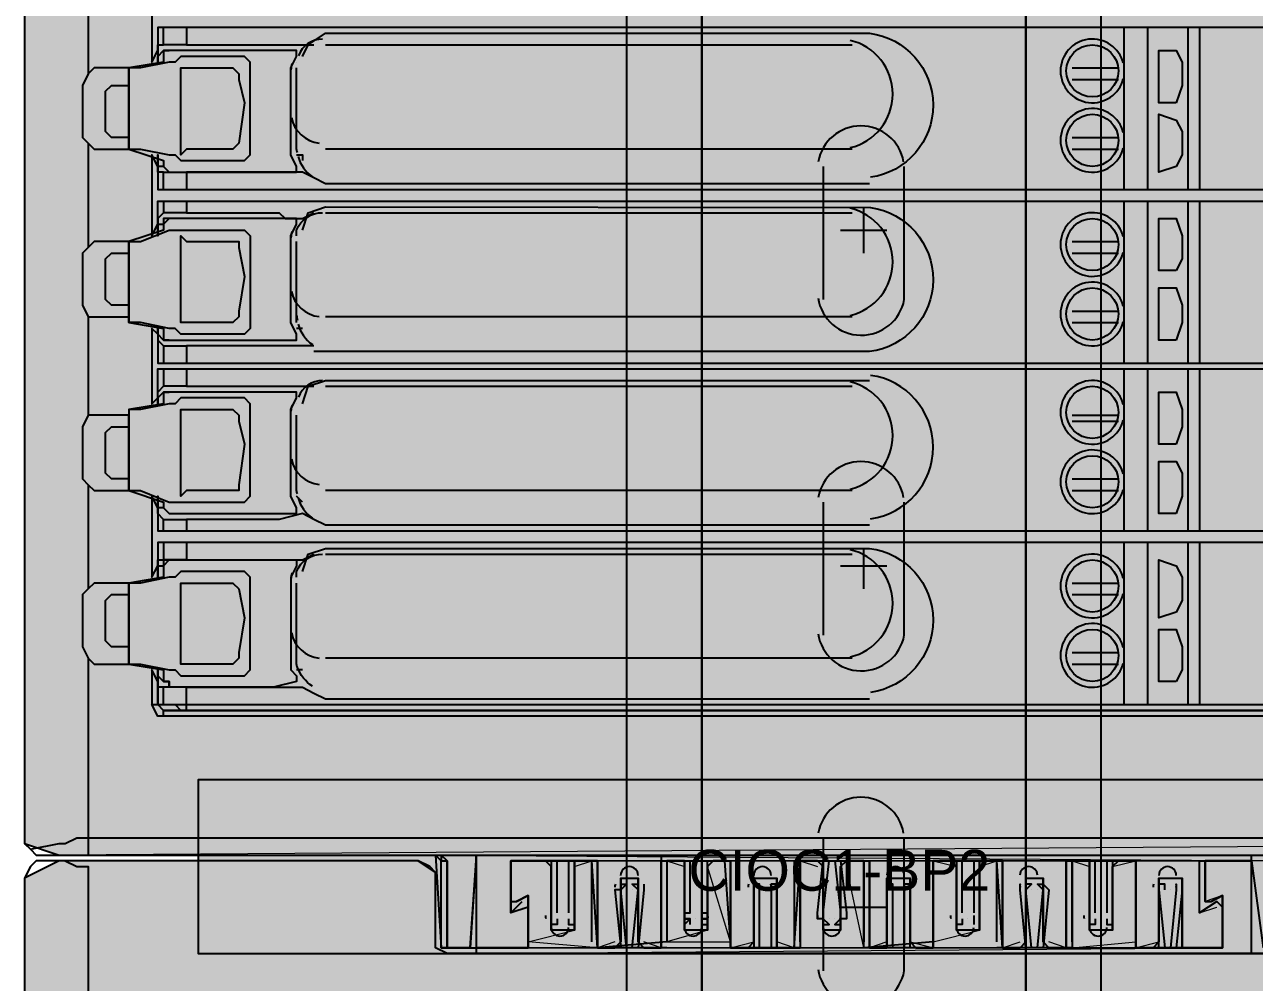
# Model space of a CAD drawing. Extents: x 4719 to 8938, y 1800 to 4482.
# Drawn here: x 6902.1 to 6992.1, y 3513.4 to 3583.4 of the extents above; entities that cross this region are included whole.
import ezdxf

# ---------------------------------------------------------------- set-up
doc = ezdxf.new("R2010")
doc.units = 0
doc.header["$LTSCALE"] = 10
doc.header["$MEASUREMENT"] = 0
doc.layers.add('G02-1-PRDXXXX-E-MRIO-01-P01-01$0$ANNOTATION', color=7, linetype='Continuous')
doc.styles.add('G02-1-PRDXXXX-E-MRIO-01-P01-01$0$PDF Swiss721BT-BoldCondensed', font='arial.ttf')

# ---------------------------------------------------------------- blocks, each defined once
blk = doc.blocks.new('G02-1-PRDXXXX-E-MRIO-01-P01-01$0$DV-54809-ZX-350-001')
at = {"layer": 'G02-1-PRDXXXX-E-MRIO-01-P01-01$0$ANNOTATION', "lineweight": 25}
for points in [[(2244.65, 1401.786), (2262.008, 1401.786), (2262.008, 2125.73), (2256.504, 2125.73), (2256.504, 1401.786), (2256.504, 2125.73), (2244.65, 2125.73), (2232.796, 2125.73), (2232.796, 1401.786), (2232.796, 2125.73), (2227.293, 2125.73), (2227.293, 1401.786)], [(2262.008, 1401.786), (2262.008, 2125.73), (2256.504, 2125.73), (2256.504, 1401.786), (2256.504, 2125.73), (2232.796, 2125.73), (2232.796, 1401.786), (2232.796, 2125.73), (2227.293, 2125.73), (2227.293, 1401.786)], [(2267.512, 1777.729), (2266.242, 1777.729), (2266.242, 1781.539), (2267.512, 1781.539), (2267.935, 1780.692), (2267.935, 1778.999)], [(2190.884, 1780.269), (2190.884, 1779.846)], [(2190.884, 1774.342), (2190.884, 1777.729), (2190.884, 1779.846), (2190.884, 1774.765)], [(2194.694, 1774.765), (2194.694, 1779.846), (2194.694, 1780.269), (2195.117, 1780.269), (2198.081, 1780.269), (2198.504, 1780.269), (2198.927, 1779.846), (2198.927, 1779.422), (2199.351, 1777.729), (2198.927, 1774.765), (2198.504, 1774.342), (2198.081, 1774.342), (2195.117, 1774.342), (2194.694, 1773.919)], [(2267.512, 1773.072), (2266.242, 1772.648), (2266.242, 1776.882), (2267.512, 1776.459), (2267.935, 1775.612), (2267.935, 1773.919)], [(2202.738, 1767.145), (2202.738, 1767.992), (2203.161, 1768.838), (2203.161, 1769.262), (2201.468, 1769.262), (2193.847, 1769.262), (2193.424, 1769.262), (2193.424, 1768.838), (2193.424, 1768.415), (2190.884, 1767.568), (2191.73, 1767.568), (2193.847, 1768.415), (2194.694, 1768.415), (2195.117, 1768.415), (2199.351, 1768.415), (2199.774, 1767.992), (2199.774, 1761.218), (2199.351, 1760.794), (2195.117, 1760.794), (2194.694, 1760.794), (2194.271, 1761.218), (2193.847, 1761.218), (2191.73, 1761.641), (2190.884, 1761.641), (2193.424, 1761.218), (2193.424, 1760.794), (2193.424, 1760.371), (2193.847, 1760.371), (2201.468, 1760.371), (2203.161, 1760.371), (2203.161, 1760.794), (2202.738, 1761.641), (2202.738, 1762.488)], [(2267.512, 1765.451), (2266.242, 1765.451), (2266.242, 1769.262), (2267.512, 1769.262), (2267.935, 1767.992), (2267.935, 1766.298)], [(2194.694, 1762.064), (2194.694, 1767.145), (2194.694, 1767.992), (2195.117, 1767.568), (2198.081, 1767.568), (2198.504, 1767.568), (2198.927, 1767.568), (2198.927, 1767.145), (2199.351, 1765.028), (2198.927, 1762.488), (2198.927, 1762.064), (2198.504, 1761.641), (2198.081, 1761.641), (2195.117, 1761.641), (2194.694, 1761.641)], [(2190.884, 1762.064), (2190.884, 1765.028), (2190.884, 1767.568)], [(2267.512, 1760.371), (2266.242, 1760.371), (2266.242, 1764.181), (2267.512, 1764.181), (2267.935, 1762.911), (2267.935, 1761.641)], [(2267.512, 1752.751), (2266.242, 1752.751), (2266.242, 1756.561), (2267.512, 1756.561), (2267.935, 1755.291), (2267.935, 1754.021)], [(2194.694, 1749.787), (2194.694, 1754.867), (2194.694, 1755.291), (2195.117, 1755.291), (2198.081, 1755.291), (2198.504, 1755.291), (2198.927, 1754.867), (2198.927, 1754.444), (2199.351, 1752.751), (2198.927, 1749.787), (2198.927, 1749.364), (2198.504, 1749.364), (2198.081, 1749.364), (2195.117, 1749.364), (2194.694, 1748.94)], [(2190.884, 1749.364), (2190.884, 1752.751), (2190.884, 1754.867)], [(2267.512, 1747.67), (2266.242, 1747.67), (2266.242, 1751.48), (2267.512, 1751.48), (2267.935, 1750.634), (2267.935, 1748.94)], [(2267.512, 1740.473), (2266.242, 1740.05), (2266.242, 1744.283), (2267.512, 1743.86), (2267.935, 1743.013), (2267.935, 1741.32)], [(2194.694, 1742.167), (2194.694, 1742.59), (2195.117, 1742.59), (2198.081, 1742.59), (2198.504, 1742.59), (2198.927, 1742.167), (2199.351, 1740.05), (2198.927, 1737.51), (2198.927, 1737.086), (2198.504, 1736.663), (2198.081, 1736.663), (2195.117, 1736.663), (2194.694, 1736.663), (2194.694, 1737.086)], [(2267.512, 1735.393), (2266.242, 1735.393), (2266.242, 1739.203), (2267.512, 1739.203), (2267.935, 1737.933), (2267.935, 1736.24)], [(2190.884, 1736.663), (2190.884, 1737.086)], [(2195.964, 1715.495), (2286.563, 1715.495), (2286.563, 1728.196), (2195.964, 1728.196), (2195.964, 1715.495), (2286.563, 1715.495), (2286.563, 1728.196), (2195.964, 1728.196)], [(2213.745, 1722.692), (2213.745, 1722.269), (2214.168, 1722.269)], [(2216.285, 1722.692), (2215.862, 1715.918), (2216.285, 1722.269)], [(2226.869, 1720.575), (2227.293, 1720.575), (2226.869, 1720.152)], [(2232.796, 1718.035), (2233.22, 1718.035)], [(2233.22, 1717.612), (2233.22, 1718.035), (2232.796, 1718.035), (2232.796, 1717.612)]]:
    blk.add_lwpolyline(points, close=True, dxfattribs=at)
for points in [[(2183.263, 1906.007), (2183.263, 1723.539), (2185.803, 1722.692), (2213.322, 1722.692), (2213.745, 1715.918), (2220.095, 1715.918), (2220.095, 1718.882), (2218.825, 1718.459), (2218.825, 1722.269), (2225.176, 1722.269), (2225.176, 1715.918), (2226.446, 1715.918), (2226.869, 1716.342), (2226.869, 1720.999), (2228.139, 1720.999), (2228.139, 1716.342), (2228.563, 1715.918), (2229.833, 1715.918), (2229.833, 1722.269), (2234.913, 1722.269), (2234.913, 1715.918), (2235.336, 1715.918), (2236.183, 1715.918), (2236.607, 1716.342), (2236.607, 1720.999), (2238.3, 1720.999), (2238.3, 1716.342), (2238.3, 1715.918), (2239.57, 1715.918), (2239.993, 1722.269), (2245.074, 1722.269), (2245.074, 1715.918), (2246.344, 1715.918), (2246.344, 1716.342), (2246.344, 1720.999), (2248.037, 1720.999), (2248.037, 1716.342), (2248.461, 1715.918), (2249.307, 1715.918), (2249.731, 1715.918), (2249.731, 1722.269), (2254.811, 1722.269), (2254.811, 1715.918), (2256.081, 1715.918), (2256.504, 1716.342), (2256.504, 1720.999), (2257.774, 1720.999), (2257.774, 1716.342), (2258.198, 1715.918), (2259.468, 1715.918), (2259.468, 1722.269), (2264.548, 1722.269), (2264.548, 1715.918), (2265.818, 1715.918), (2266.242, 1716.342), (2266.242, 1720.999), (2267.935, 1720.999), (2267.935, 1716.342), (2267.935, 1715.918), (2270.899, 1715.918), (2270.899, 1718.882), (2270.475, 1719.305), (2269.205, 1718.459), (2269.205, 1722.269), (2273.015, 1722.269), (2273.862, 1715.918)], [(2183.263, 1906.007), (2183.263, 1723.539), (2183.687, 1723.115), (2184.11, 1722.692), (2185.803, 1722.692), (2303.921, 1722.692), (2305.191, 1722.692), (2306.037, 1723.115), (2306.461, 1723.539), (2306.461, 1906.007)], [(2183.687, 1723.115), (2185.803, 1723.539), (2186.227, 1723.539), (2187.074, 1723.962), (2302.227, 1723.962), (2303.074, 1723.539), (2303.497, 1723.539), (2304.767, 1723.539), (2304.767, 1906.007), (2304.344, 1906.853), (2303.921, 1906.853)], [(2192.577, 1895.846), (2193.001, 1896.693), (2193.424, 1896.693), (2289.95, 1896.693), (2289.95, 1732.853), (2193.424, 1732.853), (2193.424, 1733.276), (2289.526, 1733.276), (2289.526, 1896.269), (2289.95, 1896.693)], [(2187.92, 1787.043), (2187.92, 1779.846)], [(2193.001, 1785.773), (2192.577, 1786.196), (2192.577, 1780.692), (2193.001, 1781.539), (2193.001, 1781.962), (2193.424, 1781.962), (2193.424, 1783.232)], [(2289.103, 1783.232), (2193.001, 1783.232), (2193.001, 1780.692), (2193.001, 1781.116), (2193.424, 1781.539), (2193.424, 1781.116), (2193.424, 1780.692), (2190.884, 1780.269), (2188.343, 1780.269), (2187.92, 1779.846), (2187.497, 1778.999), (2187.497, 1775.189), (2187.92, 1774.765), (2188.343, 1774.342), (2190.884, 1774.342), (2193.424, 1773.495), (2193.424, 1773.072), (2193.847, 1772.648), (2201.468, 1772.648), (2203.161, 1772.648), (2203.161, 1773.072), (2202.738, 1773.919), (2202.738, 1774.765), (2202.738, 1779.422), (2202.738, 1780.269), (2203.161, 1781.116), (2203.161, 1781.539), (2201.468, 1781.539), (2193.847, 1781.539), (2193.424, 1781.539), (2193.847, 1781.539)], [(2195.117, 1783.232), (2195.117, 1781.962), (2201.891, 1781.962), (2202.314, 1781.962), (2203.584, 1781.962), (2204.431, 1781.962)], [(2263.701, 1771.378), (2263.701, 1774.342), (2263.701, 1775.189), (2263.701, 1778.999), (2263.701, 1780.269), (2263.701, 1783.232)], [(2265.395, 1783.232), (2265.395, 1771.378)], [(2268.358, 1783.232), (2268.358, 1771.378)], [(2269.205, 1783.232), (2269.205, 1771.378)], [(2195.117, 1781.962), (2193.424, 1781.962)], [(2193.424, 1781.539), (2193.424, 1781.539)], [(2202.314, 1781.962), (2202.314, 1781.962)], [(2205.278, 1781.962), (2243.804, 1781.962)], [(2190.884, 1774.342), (2191.73, 1774.342), (2193.847, 1773.919), (2194.271, 1773.919), (2194.694, 1773.495), (2195.117, 1773.495), (2199.351, 1773.495), (2199.774, 1773.919), (2199.774, 1780.692), (2199.351, 1781.116), (2195.117, 1781.116), (2194.694, 1781.116), (2194.271, 1780.692), (2193.847, 1780.692), (2191.73, 1780.269), (2190.884, 1780.269)], [(2194.694, 1781.116), (2194.694, 1781.116)], [(2203.161, 1780.692), (2203.161, 1780.692)], [(2190.884, 1779.846), (2190.884, 1779.846)], [(2259.891, 1780.269), (2263.278, 1780.269)], [(2190.884, 1775.189), (2189.614, 1775.189), (2189.19, 1775.612), (2189.19, 1778.576), (2189.614, 1778.999), (2190.884, 1778.999)], [(2259.891, 1779.422), (2263.278, 1779.422)], [(2259.891, 1775.189), (2263.278, 1775.189)], [(2187.92, 1774.765), (2187.92, 1767.145)], [(2190.884, 1774.342), (2190.884, 1774.342)], [(2243.804, 1774.342), (2205.278, 1774.342)], [(2259.891, 1774.342), (2263.278, 1774.342)], [(2193.847, 1772.648), (2193.424, 1773.072), (2193.001, 1773.072), (2192.577, 1773.919), (2192.577, 1767.992), (2193.001, 1768.838), (2193.424, 1768.838), (2193.847, 1769.262)], [(2193.424, 1771.378), (2193.424, 1772.648), (2193.001, 1772.648), (2193.001, 1773.072), (2193.001, 1773.919), (2193.001, 1771.378), (2289.103, 1771.378)], [(2193.424, 1773.495), (2193.424, 1773.495)], [(2203.161, 1773.919), (2203.584, 1773.919), (2203.584, 1773.495)], [(2203.584, 1773.495), (2203.584, 1773.495)], [(2193.424, 1772.648), (2195.117, 1772.648)], [(2193.847, 1772.648), (2193.847, 1772.648)], [(2193.847, 1772.648), (2193.847, 1772.648)], [(2245.074, 1771.802), (2205.278, 1771.802), (2204.431, 1772.225), (2203.584, 1772.648), (2201.891, 1772.648), (2195.117, 1772.648), (2195.117, 1771.378)], [(2203.584, 1772.648), (2203.584, 1772.648)], [(2241.687, 1773.072), (2241.687, 1763.335)], [(2193.424, 1770.532), (2193.424, 1769.685), (2193.001, 1769.262), (2193.001, 1768.838), (2193.001, 1767.992), (2193.001, 1770.532), (2289.103, 1770.532)], [(2195.117, 1770.532), (2195.117, 1769.685), (2201.891, 1769.685), (2202.314, 1769.262), (2203.584, 1769.262), (2204.431, 1769.685)], [(2263.701, 1758.678), (2263.701, 1761.641), (2263.701, 1762.911), (2263.701, 1766.721), (2263.701, 1767.568), (2263.701, 1770.532)], [(2265.395, 1770.532), (2265.395, 1758.678)], [(2268.358, 1770.532), (2268.358, 1758.678)], [(2269.205, 1770.532), (2269.205, 1758.678)], [(2195.117, 1769.685), (2193.424, 1769.685)], [(2205.278, 1769.685), (2243.804, 1769.685)], [(2244.65, 1766.721), (2244.65, 1770.108)], [(2202.314, 1769.262), (2202.314, 1769.262)], [(2193.424, 1768.415), (2193.424, 1768.415)], [(2194.694, 1768.415), (2194.694, 1768.415)], [(2242.957, 1768.415), (2246.344, 1768.415)], [(2190.884, 1767.568), (2188.343, 1767.568), (2187.92, 1767.145), (2187.497, 1766.721), (2187.497, 1762.911), (2187.92, 1762.064), (2188.343, 1762.064), (2190.884, 1762.064), (2190.884, 1761.641), (2190.884, 1762.064)], [(2190.884, 1767.568), (2190.884, 1767.568)], [(2190.884, 1767.568), (2190.884, 1767.568)], [(2190.884, 1767.568), (2190.884, 1767.568)], [(2203.161, 1761.641), (2203.161, 1767.568)], [(2259.891, 1767.568), (2263.278, 1767.568)], [(2190.884, 1762.911), (2189.614, 1762.911), (2189.19, 1763.335), (2189.19, 1766.298), (2189.614, 1766.721), (2190.884, 1766.721)], [(2259.891, 1766.721), (2263.278, 1766.721)], [(2259.891, 1762.488), (2263.278, 1762.488)], [(2187.92, 1762.064), (2187.92, 1754.867)], [(2243.804, 1762.064), (2205.278, 1762.064)], [(2259.891, 1761.641), (2263.278, 1761.641)], [(2193.001, 1760.794), (2192.577, 1761.218), (2192.577, 1755.714), (2193.001, 1756.137), (2193.001, 1755.714), (2193.001, 1758.254), (2289.103, 1758.254)], [(2193.847, 1760.371), (2193.424, 1760.371), (2193.001, 1760.794), (2193.001, 1761.218), (2193.001, 1758.678), (2289.103, 1758.678)], [(2203.584, 1761.218), (2203.161, 1761.218)], [(2193.001, 1760.371), (2193.001, 1760.371)], [(2193.001, 1760.371), (2193.424, 1759.948), (2193.424, 1758.678)], [(2193.424, 1759.948), (2195.117, 1759.948)], [(2193.847, 1760.371), (2193.847, 1760.371)], [(2193.847, 1760.371), (2193.847, 1760.371)], [(2204.431, 1759.948), (2203.584, 1759.948), (2201.891, 1759.948), (2195.117, 1759.948), (2195.117, 1758.678)], [(2203.584, 1759.948), (2203.584, 1759.948)], [(2193.424, 1758.254), (2193.424, 1756.984), (2193.001, 1756.561)], [(2195.117, 1758.254), (2195.117, 1756.984), (2201.891, 1756.984), (2202.314, 1756.984), (2203.584, 1756.984), (2204.431, 1756.984)], [(2263.701, 1746.4), (2263.701, 1748.94), (2263.701, 1750.211), (2263.701, 1754.021), (2263.701, 1755.291), (2263.701, 1758.254)], [(2265.395, 1758.254), (2265.395, 1746.4)], [(2268.358, 1758.254), (2268.358, 1746.4)], [(2269.205, 1758.254), (2269.205, 1746.4)], [(2203.584, 1755.714), (2204.008, 1756.984), (2205.278, 1757.408), (2245.074, 1757.408)], [(2193.001, 1756.137), (2193.424, 1756.561), (2193.424, 1756.137), (2193.424, 1755.714), (2190.884, 1755.291), (2190.884, 1754.867)], [(2190.884, 1749.364), (2191.73, 1749.364), (2193.847, 1748.517), (2194.694, 1748.517), (2195.117, 1748.517), (2199.351, 1748.517), (2199.774, 1748.94), (2199.774, 1755.714), (2199.351, 1756.137), (2195.117, 1756.137), (2194.694, 1756.137), (2194.271, 1755.714), (2193.847, 1755.714)], [(2193.001, 1756.561), (2193.001, 1756.561)], [(2195.117, 1756.984), (2193.424, 1756.984)], [(2193.424, 1756.561), (2193.424, 1756.561)], [(2202.738, 1754.444), (2202.738, 1755.291), (2203.161, 1756.137), (2203.161, 1756.561), (2201.468, 1756.561), (2193.847, 1756.561), (2193.424, 1756.561), (2193.847, 1756.561)], [(2194.694, 1756.137), (2194.694, 1756.137)], [(2202.314, 1756.984), (2202.314, 1756.984)], [(2205.278, 1756.984), (2243.804, 1756.984)], [(2193.847, 1755.714), (2191.73, 1755.291), (2190.884, 1755.291), (2190.884, 1754.867), (2188.343, 1754.867), (2187.92, 1754.867), (2187.497, 1754.021), (2187.497, 1750.211), (2187.92, 1749.787), (2188.343, 1749.364), (2190.884, 1749.364), (2193.424, 1748.517), (2193.424, 1748.094), (2193.847, 1747.67), (2201.468, 1747.67), (2203.161, 1747.67), (2203.161, 1748.094), (2202.738, 1748.94), (2202.738, 1749.787), (2202.738, 1754.444)], [(2203.161, 1755.714), (2203.161, 1755.714)], [(2190.884, 1754.867), (2190.884, 1754.867)], [(2259.891, 1754.867), (2263.278, 1754.867)], [(2259.891, 1754.444), (2263.278, 1754.444)], [(2190.884, 1750.211), (2189.614, 1750.211), (2189.19, 1750.634), (2189.19, 1753.597), (2189.614, 1754.021), (2190.884, 1754.021)], [(2259.891, 1750.211), (2263.278, 1750.211)], [(2187.92, 1749.787), (2187.92, 1742.167)], [(2190.884, 1749.364), (2190.884, 1749.364)], [(2190.884, 1749.364), (2190.884, 1749.364)], [(2193.847, 1747.67), (2193.424, 1748.094), (2193.001, 1748.094), (2192.577, 1748.94), (2192.577, 1743.013), (2193.001, 1743.86), (2193.424, 1743.86), (2193.847, 1744.283)], [(2193.424, 1746.4), (2193.424, 1747.247), (2193.001, 1747.67), (2193.001, 1748.094), (2193.001, 1748.94), (2193.001, 1746.4), (2289.103, 1746.4)], [(2203.584, 1748.517), (2203.161, 1748.94)], [(2243.804, 1749.364), (2205.278, 1749.364)], [(2259.891, 1749.364), (2263.278, 1749.364)], [(2193.424, 1748.517), (2193.424, 1748.517)], [(2241.687, 1748.517), (2241.687, 1738.78)], [(2193.424, 1747.247), (2195.117, 1747.247)], [(2193.847, 1747.67), (2193.847, 1747.67)], [(2193.847, 1747.67), (2193.847, 1747.67)], [(2245.074, 1746.824), (2205.278, 1746.824), (2204.431, 1747.247), (2203.584, 1747.67), (2201.891, 1747.247), (2195.117, 1747.247), (2195.117, 1746.4)], [(2203.584, 1747.67), (2203.584, 1747.67)], [(2289.103, 1745.553), (2193.001, 1745.553), (2193.001, 1743.013), (2193.001, 1743.86), (2193.001, 1744.283), (2193.424, 1744.283), (2193.424, 1743.86), (2193.424, 1743.437), (2193.424, 1743.013), (2190.884, 1742.59), (2190.884, 1742.167), (2190.884, 1737.086), (2190.884, 1740.05), (2190.884, 1742.59), (2188.343, 1742.59), (2187.92, 1742.167), (2187.497, 1741.743), (2187.497, 1737.933), (2187.92, 1737.086), (2188.343, 1736.663), (2190.884, 1736.663), (2193.424, 1736.24), (2193.424, 1735.816), (2193.424, 1735.393), (2193.001, 1735.816), (2193.001, 1736.24), (2193.001, 1733.699), (2193.001, 1736.24), (2193.001, 1733.699)], [(2193.424, 1745.553), (2193.424, 1744.283), (2193.847, 1744.283), (2194.694, 1744.283), (2201.468, 1744.283), (2203.161, 1744.283), (2203.161, 1743.86), (2202.738, 1743.013), (2202.738, 1742.167), (2202.738, 1737.51), (2202.738, 1736.24), (2203.161, 1735.816), (2203.161, 1735.393), (2201.468, 1734.97), (2193.847, 1734.97), (2193.847, 1735.393), (2193.424, 1735.393), (2193.847, 1735.393), (2193.847, 1734.97)], [(2195.117, 1745.553), (2195.117, 1744.283), (2193.424, 1744.283)], [(2263.701, 1733.699), (2263.701, 1736.663), (2263.701, 1737.933), (2263.701, 1741.743), (2263.701, 1742.59), (2263.701, 1745.553)], [(2265.395, 1745.553), (2265.395, 1733.699)], [(2268.358, 1745.553), (2268.358, 1733.699)], [(2269.205, 1745.553), (2269.205, 1733.699)], [(2195.117, 1744.283), (2201.891, 1744.283), (2202.314, 1744.283), (2203.584, 1744.283), (2204.431, 1744.707)], [(2205.278, 1744.707), (2243.804, 1744.707)], [(2244.65, 1742.167), (2244.65, 1745.13)], [(2202.314, 1744.283), (2202.314, 1744.283)], [(2242.957, 1743.86), (2246.344, 1743.86)], [(2190.884, 1736.663), (2191.73, 1736.663), (2193.847, 1736.24), (2194.271, 1736.24), (2194.694, 1735.816), (2195.117, 1735.816), (2199.351, 1735.816), (2199.774, 1736.24), (2199.774, 1743.013), (2199.351, 1743.437), (2195.117, 1743.437), (2194.694, 1743.437), (2194.271, 1743.013), (2193.847, 1743.013), (2191.73, 1742.59), (2190.884, 1742.59)], [(2194.694, 1743.437), (2194.694, 1743.437)], [(2190.884, 1737.933), (2189.614, 1737.933), (2189.19, 1738.356), (2189.19, 1741.32), (2189.614, 1741.743), (2190.884, 1741.743)], [(2190.884, 1742.59), (2190.884, 1742.59)], [(2190.884, 1742.59), (2190.884, 1742.59)], [(2198.927, 1742.167), (2198.927, 1742.167)], [(2259.891, 1742.59), (2263.278, 1742.59)], [(2259.891, 1741.743), (2263.278, 1741.743)], [(2259.891, 1737.51), (2263.278, 1737.51)], [(2187.92, 1737.086), (2187.92, 1722.692)], [(2243.804, 1737.086), (2205.278, 1737.086)], [(2259.891, 1736.663), (2263.278, 1736.663)], [(2193.424, 1733.699), (2193.424, 1734.97), (2193.001, 1734.97), (2193.001, 1735.393), (2192.577, 1736.24), (2192.577, 1733.699), (2289.103, 1733.699)], [(2203.584, 1736.24), (2203.161, 1736.24)], [(2289.95, 1732.853), (2289.526, 1733.276), (2287.833, 1733.276), (2195.117, 1733.276), (2195.117, 1733.699), (2195.117, 1734.97), (2193.424, 1734.97)], [(2195.117, 1734.97), (2201.891, 1734.97), (2203.584, 1734.97), (2204.431, 1734.546), (2205.278, 1734.123), (2245.074, 1734.123)], [(2203.584, 1734.97), (2203.584, 1734.97)], [(2193.424, 1732.853), (2193.001, 1732.853), (2192.577, 1733.699)], [(2193.001, 1733.699), (2193.001, 1733.699)], [(2193.001, 1733.699), (2193.001, 1733.699)], [(2193.001, 1733.699), (2193.424, 1733.276), (2193.001, 1733.699)], [(2194.271, 1733.699), (2194.694, 1733.276)], [(2193.424, 1733.276), (2193.424, 1733.276)], [(2195.117, 1733.276), (2193.424, 1733.276)], [(2241.687, 1723.962), (2241.687, 1714.225)], [(2275.556, 1715.495), (2273.015, 1715.495), (2273.015, 1722.269), (2269.629, 1722.269), (2269.629, 1719.305), (2270.052, 1719.305), (2270.899, 1719.729), (2270.899, 1715.918), (2264.548, 1715.918), (2264.548, 1716.342), (2264.548, 1722.269), (2264.125, 1722.269), (2263.278, 1722.269), (2262.855, 1721.845), (2262.855, 1717.188), (2261.161, 1717.188), (2261.161, 1721.845), (2261.161, 1722.269), (2259.891, 1722.269), (2259.891, 1715.918), (2254.811, 1715.918), (2254.388, 1722.269), (2253.117, 1722.269), (2253.117, 1721.845), (2253.117, 1717.188), (2251.424, 1717.188), (2251.424, 1721.845), (2251.001, 1722.269), (2250.154, 1722.269), (2249.731, 1722.269), (2249.731, 1716.342), (2244.65, 1715.918), (2244.65, 1722.269), (2243.38, 1722.269), (2242.957, 1721.845), (2242.957, 1717.188), (2241.687, 1717.188), (2241.687, 1721.845), (2241.263, 1722.269), (2239.993, 1722.269), (2239.993, 1715.918), (2234.913, 1715.918), (2234.913, 1716.342), (2234.49, 1722.269), (2233.643, 1722.269), (2233.22, 1721.845), (2233.22, 1717.188), (2231.526, 1717.188), (2231.526, 1721.845), (2231.526, 1722.269), (2230.256, 1722.269), (2230.256, 1716.342), (2225.176, 1715.918), (2224.752, 1722.269), (2223.482, 1722.269), (2223.482, 1721.845), (2223.482, 1717.188), (2221.789, 1717.188), (2221.789, 1721.845), (2221.366, 1722.269), (2218.825, 1722.269), (2218.825, 1719.305), (2219.249, 1719.305), (2220.095, 1719.729), (2220.095, 1716.342), (2220.095, 1715.918), (2216.285, 1715.918), (2216.285, 1715.495), (2214.168, 1715.495), (2213.322, 1715.918), (2213.322, 1721.422), (2212.052, 1722.269), (2185.803, 1722.269), (2183.263, 1720.999), (2183.263, 1538.954)], [(2185.803, 1722.269), (2184.11, 1722.269), (2183.687, 1721.845), (2183.263, 1720.999), (2183.263, 1538.954)], [(2306.461, 1538.954), (2306.461, 1720.999), (2306.037, 1721.845), (2305.191, 1722.269), (2303.921, 1722.269), (2277.249, 1722.269), (2276.826, 1721.845), (2276.402, 1721.422), (2275.979, 1715.918), (2275.556, 1715.495), (2214.168, 1715.495), (2213.322, 1715.918), (2213.322, 1721.422), (2212.898, 1721.845), (2212.052, 1722.269), (2186.227, 1722.269), (2187.074, 1721.845), (2187.92, 1721.845), (2187.92, 1707.451)], [(2215.862, 1715.918), (2213.745, 1715.918), (2213.745, 1722.269), (2213.322, 1722.692)], [(2214.168, 1722.269), (2214.168, 1722.269)], [(2214.168, 1722.269), (2214.168, 1722.269)], [(2214.168, 1722.269), (2214.168, 1715.918), (2214.168, 1722.269)], [(2216.285, 1722.269), (2216.285, 1722.692), (2216.285, 1715.918), (2220.095, 1715.918), (2220.095, 1718.882)], [(2226.869, 1720.999), (2226.869, 1716.342), (2226.446, 1715.918), (2225.176, 1715.918), (2225.176, 1722.269), (2218.825, 1722.269), (2218.825, 1718.459), (2219.672, 1719.305)], [(2218.825, 1719.305), (2218.825, 1722.269), (2221.366, 1722.269), (2221.789, 1721.845), (2221.789, 1717.188)], [(2221.789, 1722.269), (2221.789, 1718.459), (2221.789, 1718.035)], [(2222.212, 1718.459), (2222.212, 1722.269)], [(2223.059, 1722.269), (2223.059, 1718.459)], [(2224.752, 1716.342), (2224.752, 1722.269), (2223.482, 1722.269)], [(2224.752, 1722.269), (2224.752, 1722.269)], [(2225.176, 1722.269), (2225.176, 1722.269)], [(2229.833, 1722.269), (2229.833, 1715.918), (2228.563, 1715.918), (2228.139, 1716.342), (2228.139, 1720.999)], [(2229.833, 1722.692), (2229.833, 1722.269), (2234.913, 1722.269), (2234.913, 1715.918), (2239.993, 1715.918)], [(2229.833, 1722.269), (2229.833, 1722.269)], [(2231.526, 1722.269), (2230.256, 1722.269), (2230.256, 1716.342)], [(2230.256, 1722.269), (2230.256, 1722.269)], [(2231.526, 1718.459), (2231.526, 1722.269), (2231.526, 1721.845), (2231.526, 1717.188)], [(2232.796, 1722.269), (2232.796, 1718.459), (2233.22, 1718.459), (2233.22, 1722.269)], [(2233.22, 1717.188), (2233.22, 1721.845), (2233.643, 1722.269), (2234.49, 1722.269)], [(2234.49, 1722.269), (2234.49, 1722.269)], [(2234.913, 1722.269), (2234.913, 1722.269)], [(2234.913, 1716.342), (2234.913, 1722.269)], [(2239.57, 1722.269), (2239.57, 1715.918), (2238.3, 1715.918), (2238.3, 1716.342), (2238.3, 1720.999)], [(2239.993, 1716.342), (2239.993, 1722.269), (2244.65, 1722.269), (2244.65, 1716.342)], [(2239.993, 1722.269), (2239.993, 1722.269)], [(2239.993, 1722.269), (2241.263, 1722.269), (2241.687, 1721.845), (2241.687, 1717.188)], [(2239.993, 1722.269), (2239.993, 1722.269)], [(2241.687, 1717.612), (2242.11, 1717.612), (2241.687, 1718.035), (2241.263, 1718.035), (2241.263, 1718.459), (2241.687, 1722.269)], [(2241.687, 1718.459), (2242.11, 1722.269)], [(2242.957, 1722.269), (2243.38, 1718.459), (2243.38, 1718.035), (2242.957, 1718.035), (2242.533, 1717.612), (2242.957, 1717.612)], [(2242.533, 1722.269), (2242.957, 1718.459)], [(2242.957, 1717.188), (2242.957, 1721.845), (2243.38, 1722.269), (2244.65, 1722.269)], [(2256.504, 1720.999), (2256.504, 1716.342), (2256.081, 1715.918), (2254.811, 1715.918), (2254.811, 1722.269), (2249.731, 1722.269), (2249.731, 1715.918), (2244.65, 1715.918)], [(2244.65, 1722.269), (2244.65, 1722.269)], [(2244.65, 1722.269), (2244.65, 1722.269)], [(2246.767, 1715.918), (2246.767, 1720.152), (2246.767, 1720.575), (2246.344, 1720.575), (2246.344, 1720.152), (2246.344, 1715.918), (2245.074, 1715.918), (2245.074, 1722.269)], [(2249.731, 1722.269), (2249.731, 1722.269)], [(2249.731, 1722.269), (2249.731, 1716.342)], [(2250.154, 1722.269), (2251.001, 1722.269), (2251.424, 1721.845), (2251.424, 1717.188)], [(2250.154, 1722.269), (2250.154, 1722.269)], [(2251.424, 1722.269), (2251.424, 1718.459), (2251.424, 1718.035)], [(2251.847, 1718.459), (2251.847, 1722.269)], [(2252.694, 1722.269), (2252.694, 1718.459)], [(2253.117, 1717.188), (2253.117, 1721.845), (2253.117, 1722.269), (2253.117, 1718.459), (2253.117, 1718.035)], [(2254.388, 1716.342), (2254.388, 1722.269), (2253.117, 1722.269)], [(2254.388, 1722.269), (2254.388, 1722.269)], [(2254.811, 1722.269), (2254.811, 1722.269)], [(2266.242, 1720.999), (2266.242, 1716.342), (2265.818, 1715.918), (2264.548, 1715.918), (2264.548, 1722.269), (2259.468, 1722.269), (2259.468, 1715.918), (2258.198, 1715.918), (2257.774, 1716.342), (2257.774, 1720.999)], [(2259.468, 1722.269), (2259.468, 1722.269)], [(2259.891, 1716.342), (2259.891, 1722.269), (2261.161, 1722.269), (2261.161, 1718.459), (2261.161, 1718.035)], [(2259.891, 1722.269), (2259.891, 1722.269)], [(2261.161, 1722.269), (2261.161, 1721.845), (2261.161, 1717.188)], [(2261.585, 1718.459), (2261.585, 1722.269)], [(2262.431, 1722.269), (2262.431, 1718.459)], [(2262.855, 1717.188), (2262.855, 1721.845), (2263.278, 1722.269), (2264.125, 1722.269)], [(2264.125, 1722.269), (2264.125, 1722.269)], [(2264.548, 1722.269), (2264.548, 1722.269)], [(2264.548, 1716.342), (2264.548, 1722.269)], [(2270.475, 1719.305), (2269.205, 1718.459), (2269.205, 1722.269)], [(2269.629, 1719.305), (2269.629, 1722.269), (2273.015, 1722.269), (2273.015, 1722.692)], [(2269.629, 1722.269), (2269.629, 1722.269)], [(2273.015, 1715.495), (2273.015, 1722.269), (2269.629, 1722.269)], [(2227.293, 1715.918), (2226.869, 1720.152), (2226.446, 1720.152), (2226.869, 1715.918)], [(2226.446, 1720.152), (2226.446, 1720.152)], [(2226.869, 1720.575), (2226.869, 1720.575)], [(2226.869, 1720.152), (2226.869, 1720.152)], [(2227.293, 1720.152), (2227.293, 1720.152)], [(2227.716, 1720.152), (2227.716, 1720.152)], [(2228.563, 1720.575), (2228.563, 1720.152), (2228.139, 1715.918)], [(2228.139, 1720.575), (2228.139, 1720.575)], [(2228.139, 1720.152), (2228.139, 1720.152)], [(2228.563, 1720.152), (2228.563, 1720.152)], [(2228.563, 1720.152), (2228.563, 1720.152)], [(2236.607, 1720.999), (2236.607, 1716.342), (2236.183, 1715.918), (2235.336, 1715.918)], [(2237.03, 1715.918), (2237.03, 1720.152), (2237.03, 1720.575), (2236.607, 1720.575), (2236.607, 1720.152), (2236.607, 1715.918)], [(2236.607, 1720.152), (2236.607, 1720.152)], [(2236.607, 1720.152), (2236.607, 1720.152)], [(2236.607, 1720.152), (2236.607, 1720.152)], [(2237.03, 1720.575), (2237.03, 1720.575)], [(2237.03, 1720.152), (2237.03, 1720.152)], [(2237.453, 1720.152), (2237.453, 1720.152)], [(2237.877, 1720.575), (2237.877, 1720.575)], [(2238.3, 1715.918), (2238.3, 1720.152), (2238.3, 1720.575), (2237.877, 1720.575), (2237.877, 1720.152), (2237.877, 1715.918)], [(2237.877, 1720.152), (2237.877, 1720.152)], [(2238.3, 1720.152), (2238.3, 1720.152)], [(2238.3, 1720.152), (2238.3, 1720.152)], [(2244.65, 1717.188), (2244.65, 1720.575)], [(2246.344, 1720.999), (2246.344, 1716.342), (2246.344, 1715.918)], [(2246.344, 1720.152), (2246.344, 1720.152)], [(2246.344, 1720.152), (2246.344, 1720.152)], [(2246.767, 1720.575), (2246.767, 1720.575)], [(2246.767, 1720.152), (2246.767, 1720.152)], [(2247.191, 1720.152), (2247.191, 1720.152)], [(2247.614, 1720.575), (2247.614, 1720.575)], [(2248.037, 1715.918), (2248.037, 1720.152), (2248.037, 1720.575), (2247.614, 1720.575), (2247.614, 1720.152), (2247.614, 1715.918)], [(2247.614, 1720.152), (2247.614, 1720.152)], [(2249.307, 1715.918), (2248.461, 1715.918), (2248.037, 1716.342), (2248.037, 1720.999)], [(2248.037, 1720.152), (2248.037, 1720.152)], [(2248.037, 1720.152), (2248.037, 1720.152)], [(2248.037, 1720.152), (2248.037, 1720.152)], [(2256.081, 1720.152), (2256.081, 1720.152)], [(2256.081, 1720.152), (2256.081, 1720.152)], [(2256.504, 1720.575), (2256.504, 1720.575)], [(2256.928, 1715.918), (2256.504, 1720.152), (2256.928, 1720.575), (2256.504, 1720.575)], [(2256.504, 1720.152), (2256.504, 1720.152)], [(2256.928, 1720.152), (2256.928, 1720.152)], [(2257.351, 1715.918), (2257.774, 1720.152), (2257.351, 1720.575), (2257.774, 1720.575), (2258.198, 1720.152), (2257.774, 1715.918)], [(2257.351, 1720.152), (2257.351, 1720.152)], [(2257.774, 1720.575), (2257.774, 1720.575)], [(2257.774, 1720.152), (2257.774, 1720.152)], [(2258.198, 1720.152), (2258.198, 1720.152)], [(2266.665, 1720.152), (2266.665, 1720.575), (2266.242, 1720.575), (2266.242, 1720.152)], [(2266.242, 1720.152), (2266.242, 1720.152)], [(2266.242, 1720.152), (2266.242, 1720.152)], [(2266.242, 1715.918), (2266.242, 1720.152), (2266.665, 1715.918)], [(2266.242, 1720.152), (2266.242, 1720.152)], [(2266.665, 1720.575), (2266.665, 1720.575)], [(2266.665, 1720.152), (2266.665, 1720.152)], [(2267.088, 1720.152), (2267.088, 1720.152)], [(2267.512, 1720.575), (2267.512, 1720.575)], [(2267.935, 1720.575), (2267.935, 1720.152), (2267.512, 1715.918)], [(2267.512, 1720.575), (2267.512, 1720.575)], [(2267.512, 1720.152), (2267.512, 1720.152)], [(2270.899, 1718.882), (2270.899, 1715.918), (2267.935, 1715.918), (2267.935, 1716.342), (2267.935, 1720.999)], [(2267.935, 1720.152), (2267.935, 1720.152)], [(2267.935, 1720.152), (2267.935, 1720.152)], [(2220.095, 1716.342), (2220.095, 1719.729), (2219.249, 1719.305)], [(2219.249, 1719.305), (2219.249, 1719.305)], [(2264.548, 1715.918), (2270.899, 1715.918), (2270.899, 1719.729), (2270.052, 1719.305)], [(2269.629, 1719.305), (2269.629, 1719.305)], [(2219.672, 1718.882), (2219.672, 1718.882)], [(2242.957, 1718.882), (2246.344, 1718.882)], [(2270.475, 1718.882), (2270.475, 1718.882)], [(2222.212, 1718.035), (2222.212, 1717.612), (2221.789, 1717.612)], [(2221.789, 1718.035), (2221.789, 1718.035)], [(2221.789, 1718.035), (2221.789, 1718.035)], [(2222.212, 1718.035), (2222.212, 1718.035)], [(2222.212, 1717.612), (2222.212, 1717.612)], [(2223.059, 1718.035), (2223.059, 1717.612), (2223.482, 1717.612)], [(2223.059, 1718.035), (2223.059, 1718.035)], [(2223.059, 1717.612), (2223.059, 1717.612)], [(2223.482, 1718.035), (2223.482, 1718.035)], [(2223.482, 1718.035), (2223.482, 1718.035)], [(2231.95, 1717.612), (2231.95, 1718.035), (2231.526, 1718.035), (2231.95, 1718.035), (2231.526, 1717.612)], [(2231.526, 1718.035), (2231.526, 1718.035)], [(2231.526, 1718.035), (2231.526, 1718.035)], [(2231.95, 1718.035), (2231.95, 1718.035)], [(2231.95, 1718.035), (2231.95, 1718.035)], [(2231.95, 1717.612), (2231.95, 1717.612)], [(2231.95, 1717.612), (2231.95, 1717.612)], [(2232.373, 1718.035), (2232.373, 1718.035)], [(2232.796, 1718.035), (2232.796, 1718.035)], [(2232.796, 1717.612), (2232.796, 1717.612)], [(2233.22, 1718.035), (2233.22, 1718.035)], [(2233.22, 1718.035), (2233.22, 1718.035)], [(2233.22, 1718.035), (2233.22, 1718.035)], [(2233.22, 1718.035), (2233.22, 1718.035)], [(2241.263, 1718.035), (2241.263, 1718.035)], [(2241.687, 1718.035), (2241.687, 1718.035)], [(2241.687, 1717.612), (2241.687, 1717.612)], [(2242.11, 1718.035), (2242.11, 1718.035)], [(2242.533, 1718.035), (2242.533, 1718.035)], [(2242.957, 1718.035), (2242.957, 1718.035)], [(2242.957, 1717.612), (2242.957, 1717.612)], [(2243.38, 1718.035), (2243.38, 1718.035)], [(2251.847, 1718.035), (2251.847, 1717.612), (2251.424, 1717.612)], [(2251.424, 1718.035), (2251.424, 1718.035)], [(2251.424, 1718.035), (2251.424, 1718.035)], [(2251.424, 1718.035), (2251.424, 1718.035)], [(2251.847, 1718.035), (2251.847, 1718.035)], [(2251.847, 1717.612), (2251.847, 1717.612)], [(2252.271, 1718.035), (2252.271, 1718.035)], [(2252.694, 1718.035), (2252.694, 1718.035)], [(2252.694, 1717.612), (2252.694, 1717.612)], [(2252.694, 1717.612), (2252.694, 1717.612)], [(2253.117, 1718.035), (2253.117, 1718.035)], [(2253.117, 1718.035), (2253.117, 1718.035)], [(2261.585, 1718.035), (2261.585, 1717.612), (2261.161, 1717.612)], [(2261.161, 1718.035), (2261.161, 1718.035)], [(2261.161, 1718.035), (2261.161, 1718.035)], [(2261.585, 1718.035), (2261.585, 1718.035)], [(2261.585, 1717.612), (2261.585, 1717.612)], [(2262.431, 1718.035), (2262.431, 1717.612), (2262.855, 1717.612)], [(2262.431, 1718.035), (2262.431, 1718.035)], [(2262.431, 1717.612), (2262.431, 1717.612)], [(2262.855, 1718.035), (2262.855, 1718.035)], [(2262.855, 1718.035), (2262.855, 1718.035)], [(2214.168, 1716.342), (2214.168, 1716.342)], [(2220.095, 1715.918), (2216.285, 1715.918), (2216.285, 1715.495)], [(2220.095, 1716.342), (2220.095, 1716.342)], [(2230.256, 1715.918), (2224.752, 1715.918)], [(2225.176, 1716.342), (2225.176, 1716.342)], [(2225.176, 1715.918), (2225.176, 1715.918)], [(2229.833, 1716.342), (2229.833, 1716.342)], [(2229.833, 1715.918), (2229.833, 1715.918)], [(2234.913, 1716.342), (2234.913, 1716.342)], [(2235.336, 1715.918), (2235.336, 1715.918)], [(2239.57, 1715.918), (2239.57, 1715.918)], [(2239.993, 1716.342), (2239.993, 1716.342)], [(2244.65, 1716.342), (2244.65, 1716.342)], [(2245.074, 1715.918), (2245.074, 1715.918)], [(2249.307, 1715.918), (2249.307, 1715.918)], [(2249.731, 1716.342), (2249.731, 1716.342)], [(2259.891, 1715.918), (2254.388, 1715.918)], [(2254.811, 1716.342), (2254.811, 1716.342)], [(2254.811, 1715.918), (2254.811, 1715.918)], [(2259.468, 1716.342), (2259.468, 1716.342)], [(2259.468, 1715.918), (2259.468, 1715.918)], [(2264.548, 1716.342), (2264.548, 1716.342)], [(2264.548, 1715.918), (2264.548, 1715.918)]]:
    blk.add_lwpolyline(points, dxfattribs=at)
for points in [[(2203.584, 1781.116), (2204.008, 1781.962), (2205.278, 1782.809), (2245.074, 1782.809, -0.875588), (2245.137, 1772.271)], [(2203.235, 1774.091, -0.067409), (2203.161, 1774.342), (2203.161, 1780.269)], [(2241.309, 1763.44, 0.845395), (2247.614, 1763.335), (2247.614, 1773.072)], [(2203.161, 1767.992), (2203.161, 1768.415, -0.309219), (2205.066, 1769.685)], [(2203.584, 1768.415), (2204.008, 1769.685), (2205.278, 1770.108), (2245.137, 1770.062, -0.875588), (2245.074, 1759.524), (2205.278, 1759.524), (2204.431, 1759.524)], [(2203.235, 1749.117, -0.069254), (2203.161, 1749.364), (2203.161, 1754.867)], [(2241.309, 1738.886, 0.845395), (2247.614, 1738.78), (2247.614, 1748.517)], [(2203.161, 1743.013), (2203.161, 1743.437, -0.309963), (2205.066, 1744.707)], [(2203.584, 1743.437), (2204.008, 1744.707), (2205.278, 1745.13), (2245.074, 1745.13, -0.875619), (2245.137, 1734.592)], [(2204.318, 1735.054, -0.170572), (2203.235, 1736.416, -0.069254), (2203.161, 1736.663), (2203.161, 1742.59)], [(2241.309, 1714.331, 0.845395), (2247.614, 1714.225), (2247.614, 1723.962)], [(2223.482, 1717.188), (2223.482, 1721.845), (2223.482, 1722.269), (2223.482, 1718.035, 0.083781), (2223.482, 1718.275)], [(2231.526, 1718.275, 0.095001), (2231.526, 1718.035), (2231.526, 1718.459), (2231.95, 1718.459), (2231.95, 1722.269)], [(2262.855, 1722.269), (2262.855, 1718.459), (2262.855, 1718.035, 0.094432), (2262.855, 1718.275)], [(2227.716, 1715.918), (2228.139, 1720.152), (2227.716, 1720.575), (2228.139, 1720.575, -0.083343), (2228.139, 1720.335)], [(2256.504, 1715.918), (2256.081, 1720.152), (2256.081, 1720.575, 0.095144), (2256.081, 1720.335)], [(2267.512, 1720.335, 0.095144), (2267.512, 1720.575), (2267.512, 1720.152), (2267.088, 1715.918)], [(2233.22, 1718.275, -0.094432), (2233.22, 1718.035), (2233.22, 1718.459)], [(2252.694, 1718.275, -0.094991), (2252.694, 1718.035), (2252.694, 1717.612)]]:
    blk.add_lwpolyline(points, format="xyb", dxfattribs=at)
at = {"layer": 'G02-1-PRDXXXX-E-MRIO-01-P01-01$0$ANNOTATION', "color": 7, "lineweight": 0, "true_color": 0xffffff}
for points in [[(2306.461, 1723.539), (2185.803, 1722.692)], [(2303.921, 1722.692), (2213.322, 1722.692), (2275.979, 1722.269), (2218.825, 1722.269), (2273.015, 1722.269), (2225.176, 1722.269), (2239.993, 1722.269)], [(2223.482, 1721.845), (2224.752, 1722.269), (2223.482, 1722.269)], [(2234.913, 1722.269), (2225.176, 1722.269)], [(2231.526, 1722.269), (2230.256, 1722.269), (2231.526, 1721.845)], [(2241.263, 1722.269), (2239.993, 1722.269), (2241.263, 1721.845)], [(2251.001, 1722.269), (2249.731, 1722.269), (2251.424, 1721.845)], [(2253.117, 1721.845), (2254.388, 1722.269), (2253.117, 1722.269)], [(2261.161, 1722.269), (2259.891, 1722.269), (2261.161, 1721.845)], [(2262.855, 1721.845), (2264.548, 1722.269)], [(2263.278, 1722.269), (2264.125, 1722.269)], [(2233.22, 1717.188), (2230.256, 1716.342), (2234.913, 1716.342), (2233.22, 1721.845)], [(2244.65, 1715.918), (2243.38, 1721.845)], [(2220.095, 1719.729), (2219.249, 1719.305)], [(2270.899, 1719.729), (2269.629, 1719.305)], [(2269.205, 1718.459), (2270.475, 1718.882)], [(2254.811, 1715.918), (2244.65, 1715.918), (2234.913, 1715.918), (2225.176, 1715.918), (2220.095, 1716.342), (2223.482, 1717.188)], [(2249.731, 1716.342), (2253.117, 1717.188)], [(2216.285, 1715.495), (2270.899, 1715.918)], [(2216.285, 1715.918), (2264.548, 1715.918), (2220.095, 1715.918)], [(2226.446, 1716.342), (2225.176, 1715.918), (2244.65, 1715.918), (2220.095, 1715.918), (2264.548, 1715.918)], [(2229.833, 1715.918), (2228.563, 1716.342)], [(2236.183, 1715.918), (2234.913, 1715.918), (2236.607, 1716.342)], [(2239.57, 1715.918), (2238.3, 1716.342)], [(2246.344, 1716.342), (2245.074, 1715.918)], [(2248.037, 1716.342), (2249.731, 1715.918), (2248.461, 1715.918)], [(2256.081, 1715.918), (2254.811, 1715.918), (2256.081, 1716.342)], [(2259.468, 1715.918), (2258.198, 1716.342)], [(2259.891, 1715.918), (2264.548, 1716.342)], [(2265.818, 1715.918), (2264.548, 1715.918), (2266.242, 1716.342)], [(2195.964, 1715.495), (2286.563, 1715.495)]]:
    blk.add_lwpolyline(points, dxfattribs=at)
for points in [[(2249.731, 1722.269), (2239.993, 1722.269), (2273.015, 1722.269)], [(2259.468, 1722.269), (2249.731, 1722.269), (2269.205, 1722.269)]]:
    blk.add_lwpolyline(points, close=True, dxfattribs=at)
at = {"layer": 'G02-1-PRDXXXX-E-MRIO-01-P01-01$0$ANNOTATION', "lineweight": 0}
for points in [[(2244.65, 1722.692), (2244.65, 1722.692)], [(2244.65, 1722.269), (2244.65, 1722.269)]]:
    blk.add_lwpolyline(points, dxfattribs=at)
at = {"layer": 'G02-1-PRDXXXX-E-MRIO-01-P01-01$0$ANNOTATION', "lineweight": 25}
for centre in [(2261.372, 1780.056), (2261.372, 1774.976), (2261.372, 1767.355), (2261.372, 1762.275), (2261.372, 1755.078), (2261.372, 1749.998), (2261.372, 1742.377), (2261.372, 1737.297)]:
    blk.add_circle(centre, 1.906, dxfattribs=at)
for centre, radius, start, end in [((2205.067, 1780.477), 1.909, 90.02485, 158.75534), ((2242.741, 1778.366), 4.026, 283.07152, 76.92848), ((2261.373, 1780.056), 2.329, 13.79204, 346.20795), ((2204.18, 1780.071), 1.44, 158.88753, 177.46849), ((2261.373, 1774.976), 2.329, 13.79204, 346.21141), ((2205.064, 1777.092), 2.327, 191.42537, 263.77975), ((2244.441, 1772.863), 3.172, 10.00137, 169.99931), ((2205.917, 1774.553), 2.755, 195.81357, 234.51509), ((2242.744, 1766.086), 4.023, 283.04091, 76.95964), ((2261.373, 1767.355), 2.329, 13.79204, 346.20795), ((2204.178, 1767.794), 1.438, 158.87333, 177.47399), ((2261.373, 1762.275), 2.329, 13.79204, 346.21141), ((2205.064, 1764.392), 2.327, 191.42537, 263.77975), ((2204.567, 1762.274), 1.408, 183.0775, 198.92405), ((2205.917, 1762.275), 2.754, 195.80902, 234.51961), ((2205.067, 1755.501), 1.907, 90.0264, 158.9124), ((2242.744, 1753.385), 4.023, 283.04091, 76.95964), ((2244.438, 1752.539), 5.292, 277.58717, 82.4112), ((2261.373, 1755.078), 2.329, 13.78515, 346.21485), ((2204.178, 1755.093), 1.438, 158.87333, 177.47399), ((2205.064, 1752.114), 2.327, 191.42538, 263.77974), ((2261.373, 1749.998), 2.329, 13.78859, 346.20796), ((2244.441, 1748.308), 3.172, 10.00137, 169.99932), ((2205.917, 1749.574), 2.754, 195.80902, 234.51961), ((2242.744, 1741.108), 4.023, 283.03872, 76.96292), ((2261.373, 1742.377), 2.329, 13.78515, 346.21485), ((2204.18, 1742.816), 1.44, 158.88751, 177.4685), ((2261.373, 1737.297), 2.329, 13.78859, 346.20796), ((2205.064, 1739.414), 2.327, 191.42538, 263.77974), ((2244.44, 1723.754), 3.172, 10.00052, 170.00016), ((2227.503, 1721.208), 0.637, 0.16702, 180.04547), ((2237.24, 1721.208), 0.637, 0.167, 179.83629), ((2246.979, 1721.211), 0.634, 359.95453, 179.84622), ((2256.714, 1721.209), 0.637, 0.16371, 179.833), ((2266.875, 1721.208), 0.637, 0.167, 179.83629), ((2227.04, 1720.364), 0.595, 160.9688, 182.7088), ((2236.859, 1720.362), 0.677, 163.22632, 182.28319), ((2237.282, 1720.364), 0.595, 357.2912, 19.0312), ((2246.938, 1720.364), 0.595, 161.01114, 182.75346), ((2247.439, 1720.363), 0.599, 357.31122, 18.92418), ((2257.098, 1720.362), 0.677, 357.71681, 16.77368), ((2266.494, 1720.362), 0.677, 163.22632, 182.28319), ((2222.043, 1718.248), 0.678, 177.72677, 196.7526), ((2241.859, 1718.247), 0.597, 177.30237, 199.00754), ((2242.279, 1718.248), 0.678, 343.2474, 2.27323), ((2251.678, 1718.248), 0.678, 177.72677, 196.7526), ((2261.337, 1718.247), 0.6, 177.32233, 198.90064), ((2222.426, 1717.402), 0.637, 180.16142, 359.83529), ((2232.163, 1717.402), 0.637, 180.15149, 0.04775), ((2242.321, 1717.4), 0.635, 179.95225, 359.83527), ((2252.061, 1717.402), 0.637, 180.16142, 359.83529), ((2261.798, 1717.402), 0.637, 180.15149, 0.04775)]:
    blk.add_arc(centre, radius, start, end, dxfattribs=at)
at = {"layer": 'G02-1-PRDXXXX-E-MRIO-01-P01-01$0$ANNOTATION', "color": 7, "true_color": 0xffffff, "transparency": 33554559}
for points in [[(2183.263, 1723.539), (2213.322, 1900.926), (2183.263, 1906.007)], [(2213.322, 1900.926), (2183.263, 1723.539), (2214.168, 1900.503)], [(2306.461, 1723.539), (2183.263, 1723.539), (2273.015, 1900.503)], [(2214.168, 1900.503), (2216.285, 1900.503), (2183.263, 1723.539)], [(2216.285, 1900.503), (2183.263, 1723.539), (2273.015, 1900.503)], [(2306.461, 1723.539), (2275.556, 1900.503), (2273.015, 1900.503)], [(2195.964, 1728.196), (2286.563, 1728.196), (2195.964, 1715.495)], [(2286.563, 1728.196), (2195.964, 1715.495), (2286.563, 1715.495)], [(2185.803, 1722.692), (2306.461, 1723.539), (2183.263, 1723.539)], [(2306.461, 1723.539), (2213.322, 1722.692), (2303.921, 1722.692)], [(2185.803, 1722.269), (2183.263, 1720.999), (2213.322, 1721.422)], [(2212.052, 1722.269), (2185.803, 1722.269), (2213.322, 1721.422)], [(2213.322, 1722.692), (2213.745, 1715.918), (2218.825, 1722.269)], [(2218.825, 1722.269), (2213.745, 1715.918), (2218.825, 1718.459)], [(2221.366, 1722.269), (2218.825, 1722.269), (2221.789, 1721.845)], [(2218.825, 1722.269), (2221.789, 1721.845), (2220.095, 1719.729)], [(2218.825, 1722.269), (2218.825, 1719.305), (2220.095, 1719.729)], [(2224.752, 1722.269), (2223.482, 1721.845), (2225.176, 1715.918)], [(2225.176, 1715.918), (2226.869, 1720.999), (2225.176, 1722.269)], [(2226.869, 1720.999), (2225.176, 1722.269), (2228.139, 1720.999)], [(2225.176, 1722.269), (2228.139, 1720.999), (2229.833, 1722.269)], [(2229.833, 1722.269), (2228.139, 1720.999), (2229.833, 1715.918)], [(2230.256, 1722.269), (2230.256, 1716.342), (2231.526, 1721.845)], [(2234.49, 1722.269), (2233.643, 1722.269), (2234.913, 1716.342)], [(2234.913, 1715.918), (2236.607, 1720.999), (2234.913, 1722.269)], [(2236.607, 1720.999), (2234.913, 1722.269), (2239.993, 1722.269)], [(2236.607, 1720.999), (2238.3, 1720.999), (2239.993, 1722.269)], [(2238.3, 1720.999), (2239.993, 1722.269), (2239.57, 1715.918)], [(2239.993, 1722.269), (2239.993, 1715.918), (2241.687, 1721.845)], [(2244.65, 1722.269), (2243.38, 1722.269), (2244.65, 1715.918)], [(2245.074, 1715.918), (2245.074, 1722.269), (2246.344, 1720.999)], [(2245.074, 1722.269), (2246.344, 1720.999), (2248.037, 1720.999)], [(2245.074, 1722.269), (2248.037, 1720.999), (2249.731, 1722.269)], [(2248.037, 1720.999), (2249.731, 1722.269), (2249.731, 1715.918)], [(2249.731, 1722.269), (2249.731, 1716.342), (2251.424, 1721.845)], [(2254.388, 1722.269), (2253.117, 1721.845), (2254.811, 1715.918)], [(2254.811, 1715.918), (2254.811, 1722.269), (2256.504, 1720.999)], [(2254.811, 1722.269), (2256.504, 1720.999), (2257.774, 1720.999)], [(2254.811, 1722.269), (2257.774, 1720.999), (2259.468, 1722.269)], [(2257.774, 1720.999), (2259.468, 1722.269), (2259.468, 1715.918)], [(2259.891, 1722.269), (2259.891, 1715.918), (2261.161, 1721.845)], [(2264.548, 1722.269), (2262.855, 1721.845), (2264.548, 1716.342)], [(2264.548, 1715.918), (2264.548, 1722.269), (2266.242, 1720.999)], [(2264.548, 1722.269), (2266.242, 1720.999), (2267.935, 1720.999)], [(2264.548, 1722.269), (2267.935, 1720.999), (2269.205, 1722.269)], [(2267.935, 1720.999), (2269.205, 1722.269), (2269.205, 1718.459)], [(2269.629, 1719.305), (2270.899, 1719.729), (2269.629, 1722.269)], [(2270.899, 1719.729), (2269.629, 1722.269), (2273.015, 1722.269)], [(2273.015, 1722.269), (2270.899, 1719.729), (2273.015, 1715.495)], [(2273.015, 1722.269), (2273.862, 1715.918), (2275.556, 1715.918)], [(2275.979, 1722.269), (2273.015, 1722.269), (2275.556, 1715.918)], [(2213.322, 1715.918), (2183.263, 1720.999), (2213.322, 1721.422)], [(2221.789, 1721.845), (2220.095, 1719.729), (2221.789, 1717.188)], [(2223.482, 1721.845), (2223.482, 1717.188), (2225.176, 1715.918)], [(2231.526, 1721.845), (2230.256, 1716.342), (2231.526, 1717.188)], [(2233.22, 1721.845), (2233.22, 1717.188), (2234.913, 1716.342)], [(2241.687, 1721.845), (2239.993, 1715.918), (2241.687, 1717.188)], [(2242.957, 1721.845), (2242.957, 1717.188), (2244.65, 1715.918)], [(2251.424, 1721.845), (2249.731, 1716.342), (2251.424, 1717.188)], [(2253.117, 1721.845), (2253.117, 1717.188), (2254.811, 1715.918)], [(2261.161, 1721.845), (2259.891, 1715.918), (2261.161, 1717.188)], [(2262.855, 1721.845), (2262.855, 1717.188), (2264.548, 1716.342)], [(2183.263, 1538.954), (2213.322, 1715.918), (2183.263, 1720.999)], [(2226.869, 1720.999), (2225.176, 1715.918), (2226.869, 1716.342)], [(2228.139, 1720.999), (2228.139, 1716.342), (2229.833, 1715.918)], [(2236.607, 1720.999), (2234.913, 1715.918), (2236.607, 1716.342)], [(2238.3, 1720.999), (2238.3, 1716.342), (2239.57, 1715.918)], [(2246.344, 1720.999), (2245.074, 1715.918), (2246.344, 1716.342)], [(2248.037, 1720.999), (2248.037, 1716.342), (2249.731, 1715.918)], [(2256.504, 1720.999), (2254.811, 1715.918), (2256.504, 1716.342)], [(2257.774, 1720.999), (2257.774, 1716.342), (2259.468, 1715.918)], [(2266.242, 1720.999), (2264.548, 1715.918), (2266.242, 1716.342)], [(2267.935, 1720.999), (2267.935, 1716.342), (2269.205, 1718.459)], [(2220.095, 1719.729), (2220.095, 1716.342), (2221.789, 1717.188)], [(2270.899, 1719.729), (2270.899, 1715.918), (2273.015, 1715.495)], [(2218.825, 1718.459), (2213.745, 1715.918), (2220.095, 1715.918)], [(2220.095, 1718.882), (2218.825, 1718.459), (2220.095, 1715.918)], [(2269.205, 1718.459), (2267.935, 1716.342), (2270.899, 1715.918)], [(2270.899, 1718.882), (2269.205, 1718.459), (2270.899, 1715.918)], [(2223.482, 1717.188), (2220.095, 1716.342), (2225.176, 1715.918)], [(2233.22, 1717.188), (2230.256, 1716.342), (2234.913, 1716.342)], [(2242.957, 1717.188), (2239.993, 1715.918), (2244.65, 1715.918)], [(2241.687, 1717.188), (2239.993, 1715.918), (2242.957, 1717.188)], [(2253.117, 1717.188), (2249.731, 1716.342), (2254.811, 1715.918)], [(2261.161, 1717.188), (2262.855, 1717.188), (2259.891, 1715.918)], [(2262.855, 1717.188), (2259.891, 1715.918), (2264.548, 1716.342)], [(2213.322, 1715.918), (2183.263, 1538.954), (2214.168, 1715.495)], [(2270.899, 1715.918), (2216.285, 1715.495), (2273.015, 1715.495)], [(2216.285, 1715.918), (2216.285, 1715.495), (2264.548, 1715.918)], [(2267.935, 1716.342), (2267.935, 1715.918), (2270.899, 1715.918)], [(2306.461, 1538.954), (2183.263, 1538.954), (2273.015, 1715.495)], [(2214.168, 1715.495), (2216.285, 1715.495), (2183.263, 1538.954)], [(2216.285, 1715.495), (2183.263, 1538.954), (2273.015, 1715.495)], [(2306.461, 1538.954), (2275.556, 1715.495), (2273.015, 1715.495)]]:
    blk.add_solid(points, dxfattribs=at)
at = {"layer": 'G02-1-PRDXXXX-E-MRIO-01-P01-01$0$ANNOTATION', "insert": (2231.813, 1721.56), "char_height": 2.9953, "attachment_point": 4, "style": 'G02-1-PRDXXXX-E-MRIO-01-P01-01$0$PDF Swiss721BT-BoldCondensed'}
blk.add_mtext('CIOC1-BP2', dxfattribs=at)

msp = doc.modelspace()

# ---------------------------------------------------------------- block references
msp.add_blockref('G02-1-PRDXXXX-E-MRIO-01-P01-01$0$DV-54809-ZX-350-001', (4718.866, 1799.996))

doc.saveas('drawing.dxf')
